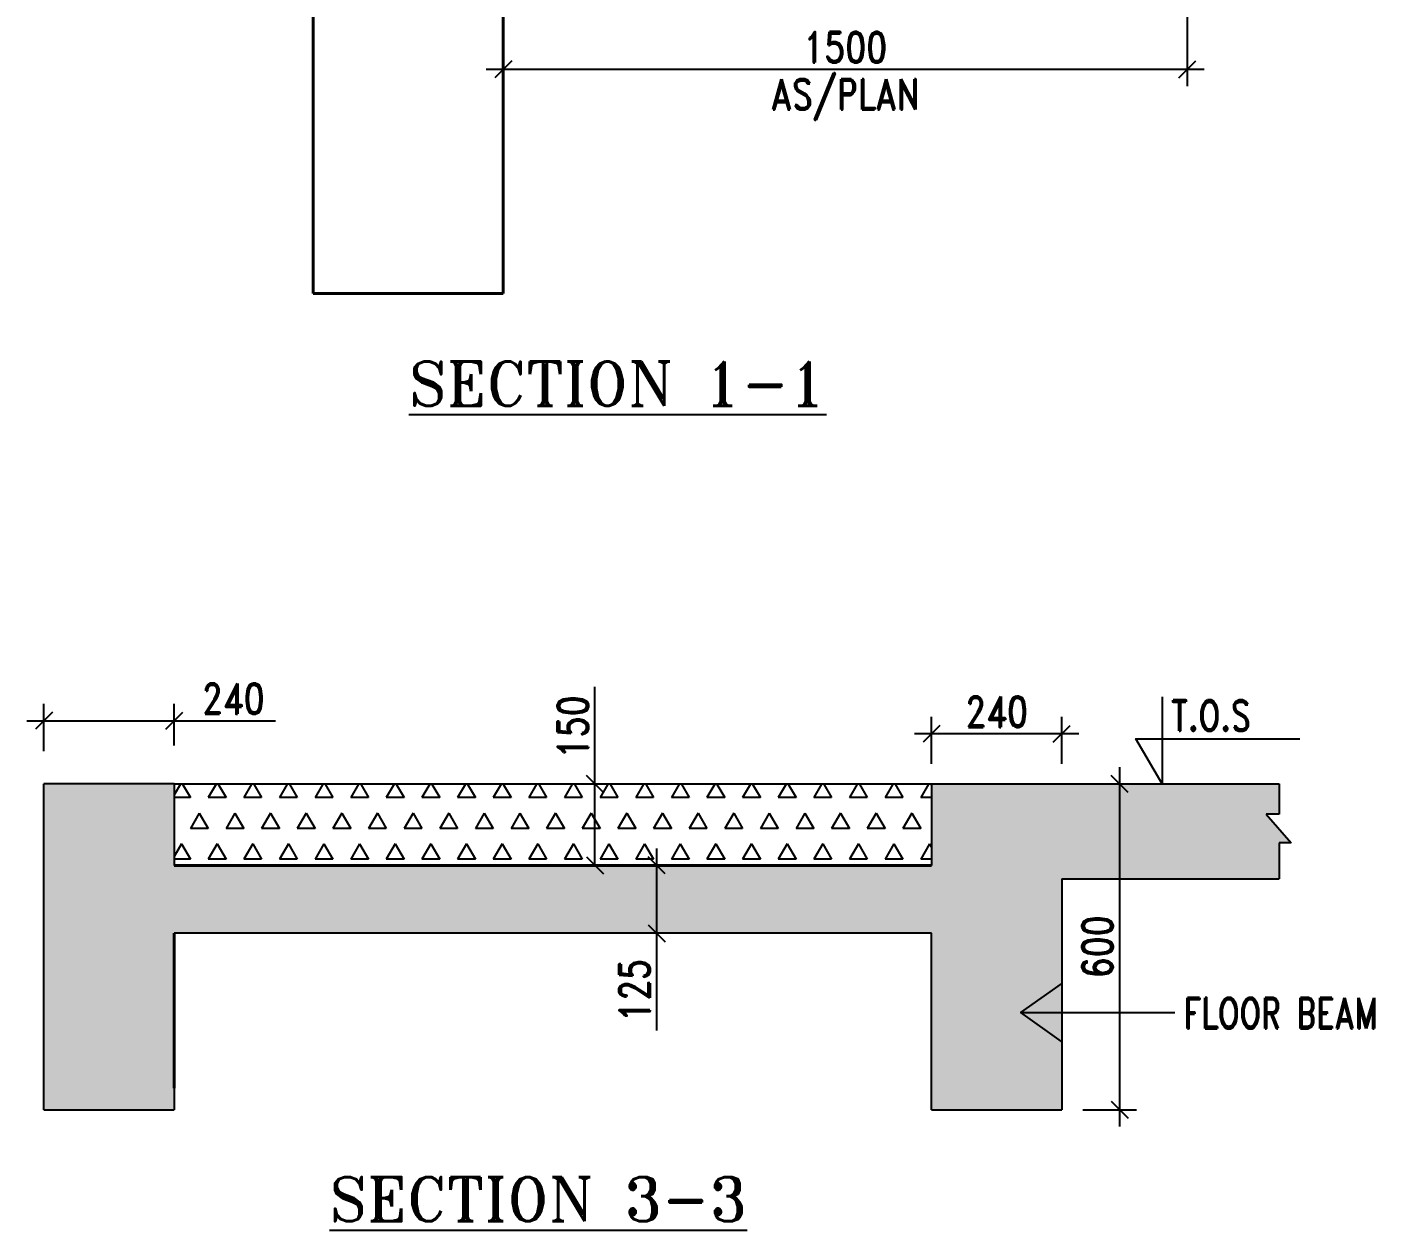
# Model space of a CAD drawing. Header units: millimetres. Extents: x 2061841 to 105821645, y -77612 to 48520811.
# Drawn here: x 105748726 to 105758652, y 48443753 to 48452619 of the extents above; entities that cross this region are included whole.
import ezdxf

# ---------------------------------------------------------------- set-up
doc = ezdxf.new("R2010")
doc.units = ezdxf.units.MM
doc.header["$LTSCALE"] = 10
doc.header["$MEASUREMENT"] = 0
doc.linetypes.add('E21yeHUG$0$0', pattern=[0])
doc.linetypes.add('HIDDEN', pattern=[0.375, 0.25, -0.125])
doc.layers.add('DMA-slab', color=4, linetype='Continuous', lineweight=40)
doc.layers.add('TEXT', color=2, linetype='Continuous', lineweight=25)
for name, color, linetype in [('S-BEAM', 4, 'Continuous'), ('S-BEAM-1', 4, 'Continuous'), ('S-COL.NO', 1, 'Continuous'), ('S-DIM', 7, 'Continuous'), ('S-OPENING', 6, 'Continuous'), ('S-SHADED', 252, 'Continuous'), ('S-Sunk', 8, 'Continuous')]:
    doc.layers.add(name, color=color, linetype=linetype)
doc.styles.add('200', font='romand.shx', dxfattribs={"width": 0.8, "height": 225})
doc.styles.add('RD', font='romand.shx', dxfattribs={"width": 0.9, "height": 225})
doc.styles.add('RT', font='romant.shx', dxfattribs={"height": 250})
doc.styles.add('Text 100', font='romans.shx', dxfattribs={"width": 0.7, "height": 100})
doc.dimstyles.new('GR1', dxfattribs={"dimtxt": 225, "dimasz": 125, "dimexe": 125, "dimexo": 100, "dimgap": 50, "dimtad": 1, "dimdec": 0, "dimzin": 3, "dimdsep": 46, "dimtxsty": '200', "dimblk1": 'OBLIQUE', "dimblk2": 'OBLIQUE', "dimsah": 1, "dimcen": 0.0625, "dimdle": 125, "dimclrd": 3, "dimclre": 3, "dimclrt": 2, "dimadec": 0, "dimazin": 0, "dimtfac": 1, "dimtdec": 0, "dimtix": 1, "dimtmove": 0, "dimatfit": 3, "dimfxl": 1, "dimtolj": 1, "dimtzin": 0, "dimarcsym": 0})
doc.dimstyles.new('SCALE 100', dxfattribs={"dimtxt": 100, "dimasz": 75, "dimexe": 50, "dimexo": 50, "dimgap": 40, "dimtad": 1, "dimdec": 0, "dimzin": 1, "dimdsep": 46, "dimtxsty": 'Text 100', "dimblk": 'OBLIQUE', "dimcen": 1, "dimclrd": 3, "dimclre": 3, "dimclrt": 2, "dimadec": 0, "dimazin": 0, "dimtfac": 1, "dimtdec": 0, "dimtofl": 0, "dimtmove": 1, "dimatfit": 3, "dimldrblk": 'OPEN90', "dimfxl": 1, "dimtolj": 1, "dimtzin": 0, "dimarcsym": 0})

# ---------------------------------------------------------------- blocks, each defined once
blk = doc.blocks.new('_Oblique')
at = {"color": 0, "linetype": 'ByBlock', "lineweight": -2}
blk.add_line((-0.5, -0.5), (0.5, 0.5), dxfattribs=at)
blk = doc.blocks.new('*D1063')
at = {"layer": 'Defpoints', "color": 0, "linetype": 'E21yeHUG$0$0', "transparency": 16777216}
for p in [(102994275.1, 48550869.9, -243658), (102989235.1, 48550582.2), (102994275.1, 48550321.6)]:
    blk.add_point(p, dxfattribs=at)
at = {"layer": 'S-DIM', "color": 3, "lineweight": -2, "transparency": 16777216}
for p, q in [((102994275.1, 48550769.9), (102994275.1, 48550196.6)), ((102989235.1, 48550482.2), (102989235.1, 48550196.6))]:
    blk.add_line(p, q, dxfattribs=at)
at = {"layer": 'S-DIM', "color": 3, "linetype": 'E21yeHUG$0$0', "lineweight": -2, "transparency": 16777216}
blk.add_line((102989110.1, 48550321.6), (102994400.1, 48550321.6), dxfattribs=at)
at = {"layer": 'S-DIM', "color": 3, "linetype": 'E21yeHUG$0$0', "lineweight": -2, "transparency": 16777216, "xscale": 125, "yscale": 125, "zscale": 125, "rotation": 180}
blk.add_blockref('_Oblique', (102989235.1, 48550321.6), dxfattribs=at)
at = {"layer": 'S-DIM', "color": 3, "linetype": 'E21yeHUG$0$0', "lineweight": -2, "transparency": 16777216, "xscale": 125, "yscale": 125, "zscale": 125}
blk.add_blockref('_Oblique', (102994275.1, 48550321.6), dxfattribs=at)
at = {"layer": 'S-DIM', "color": 2, "linetype": 'E21yeHUG$0$0', "transparency": 16777216, "char_height": 225, "attachment_point": 5, "style": '200'}
for s, insert in [('\\A1;1500\\P', (102991755.1, 48550484.1)), ('\\A1;AS/PLAN   ', (102991755.1, 48550100.1))]:
    blk.add_mtext(s, dxfattribs=dict(at, insert=insert))
blk = doc.blocks.new('*D1065')
at = {"layer": 'Defpoints', "color": 0, "linetype": 'E21yeHUG$0$0', "transparency": 16777216}
for p in [(102986810.3, 48545520.9), (102986810.3, 48545237.6), (102985850.3, 48545197.9)]:
    blk.add_point(p, dxfattribs=at)
at = {"layer": 'S-DIM', "color": 3, "lineweight": -2, "transparency": 16777216}
for p, q in [((102985850.3, 48545297.9), (102985850.3, 48545645.9)), ((102986810.3, 48545337.6), (102986810.3, 48545645.9))]:
    blk.add_line(p, q, dxfattribs=at)
at = {"layer": 'S-DIM', "color": 3, "linetype": 'E21yeHUG$0$0', "lineweight": -2, "transparency": 16777216}
for p, q in [((102985725.3, 48545520.9), (102986810.3, 48545520.9)), ((102986810.3, 48545520.9), (102987556, 48545520.9))]:
    blk.add_line(p, q, dxfattribs=at)
at = {"layer": 'S-DIM', "color": 3, "linetype": 'E21yeHUG$0$0', "lineweight": -2, "transparency": 16777216, "xscale": 125, "yscale": 125, "zscale": 125, "rotation": 180}
blk.add_blockref('_Oblique', (102985850.3, 48545520.9), dxfattribs=at)
at = {"layer": 'S-DIM', "color": 3, "linetype": 'E21yeHUG$0$0', "lineweight": -2, "transparency": 16777216, "xscale": 125, "yscale": 125, "zscale": 125}
blk.add_blockref('_Oblique', (102986810.3, 48545520.9), dxfattribs=at)
at = {"layer": 'S-DIM', "color": 2, "linetype": 'E21yeHUG$0$0', "transparency": 16777216, "insert": (102987245.6, 48545683.4), "char_height": 225, "attachment_point": 5, "style": '200'}
blk.add_mtext('\\A1;240', dxfattribs=at)
blk = doc.blocks.new('*D1066')
at = {"layer": 'Defpoints', "color": 0, "linetype": 'E21yeHUG$0$0', "transparency": 16777216}
for p in [(102993725.3, 48545055), (102993404.4, 48542655), (102993776, 48542655)]:
    blk.add_point(p, dxfattribs=at)
at = {"layer": 'S-DIM', "color": 3, "linetype": 'E21yeHUG$0$0', "lineweight": -2, "transparency": 16777216}
blk.add_line((102993776, 48545180), (102993776, 48542530), dxfattribs=at)
at = {"layer": 'S-DIM', "color": 3, "lineweight": -2, "transparency": 16777216}
for p, q in [((102993825.3, 48545055), (102993901, 48545055)), ((102993504.4, 48542655), (102993901, 48542655))]:
    blk.add_line(p, q, dxfattribs=at)
at = {"layer": 'S-DIM', "color": 3, "linetype": 'E21yeHUG$0$0', "lineweight": -2, "transparency": 16777216, "xscale": 125, "yscale": 125, "zscale": 125}
for p, rotation in [((102993776, 48545055), 90), ((102993776, 48542655), 270)]:
    blk.add_blockref('_Oblique', p, dxfattribs=dict(at, rotation=rotation))
at = {"layer": 'S-DIM', "color": 2, "linetype": 'E21yeHUG$0$0', "transparency": 16777216, "insert": (102993613.5, 48543855), "char_height": 225, "attachment_point": 5, "rotation": 90, "style": '200'}
blk.add_mtext('\\A1;600', dxfattribs=at)
blk = doc.blocks.new('*D1067')
at = {"layer": 'Defpoints', "color": 0, "linetype": 'E21yeHUG$0$0', "transparency": 16777216}
for p in [(102992390.3, 48545424.7), (102992390.3, 48545103.2), (102993350.3, 48545103.2)]:
    blk.add_point(p, dxfattribs=at)
at = {"layer": 'S-DIM', "color": 3, "lineweight": -2, "transparency": 16777216}
for p, q in [((102992390.3, 48545203.2), (102992390.3, 48545549.7)), ((102993350.3, 48545203.2), (102993350.3, 48545549.7))]:
    blk.add_line(p, q, dxfattribs=at)
at = {"layer": 'S-DIM', "color": 3, "linetype": 'E21yeHUG$0$0', "lineweight": -2, "transparency": 16777216}
blk.add_line((102993475.3, 48545424.7), (102992265.3, 48545424.7), dxfattribs=at)
at = {"layer": 'S-DIM', "color": 3, "linetype": 'E21yeHUG$0$0', "lineweight": -2, "transparency": 16777216, "xscale": 125, "yscale": 125, "zscale": 125, "rotation": 180}
blk.add_blockref('_Oblique', (102992390.3, 48545424.7), dxfattribs=at)
at = {"layer": 'S-DIM', "color": 3, "linetype": 'E21yeHUG$0$0', "lineweight": -2, "transparency": 16777216, "xscale": 125, "yscale": 125, "zscale": 125}
blk.add_blockref('_Oblique', (102993350.3, 48545424.7), dxfattribs=at)
at = {"layer": 'S-DIM', "color": 2, "linetype": 'E21yeHUG$0$0', "transparency": 16777216, "insert": (102992870.3, 48545587.2), "char_height": 225, "attachment_point": 5, "style": '200'}
blk.add_mtext('\\A1;240', dxfattribs=at)
blk = doc.blocks.new('*D1068')
at = {"layer": 'Defpoints', "color": 0, "linetype": 'E21yeHUG$0$0', "transparency": 16777216}
for p in [(102989674.3, 48545055), (102989674.3, 48544455), (102989910.4, 48544455)]:
    blk.add_point(p, dxfattribs=at)
at = {"layer": 'S-DIM', "color": 3, "linetype": 'E21yeHUG$0$0', "lineweight": -2, "transparency": 16777216}
for p, q in [((102989910.4, 48545055), (102989910.4, 48545771.8)), ((102989910.4, 48544455), (102989910.4, 48545180))]:
    blk.add_line(p, q, dxfattribs=at)
at = {"layer": 'S-DIM', "color": 3, "lineweight": -2, "transparency": 16777216}
for p, q in [((102989774.3, 48545055), (102990035.4, 48545055)), ((102989774.3, 48544455), (102990035.4, 48544455))]:
    blk.add_line(p, q, dxfattribs=at)
at = {"layer": 'S-DIM', "color": 3, "linetype": 'E21yeHUG$0$0', "lineweight": -2, "transparency": 16777216, "xscale": 125, "yscale": 125, "zscale": 125}
for p, rotation in [((102989910.4, 48545055), 90), ((102989910.4, 48544455), 270)]:
    blk.add_blockref('_Oblique', p, dxfattribs=dict(at, rotation=rotation))
at = {"layer": 'S-DIM', "color": 2, "linetype": 'E21yeHUG$0$0', "transparency": 16777216, "insert": (102989747.9, 48545475.9), "char_height": 225, "attachment_point": 5, "rotation": 90, "style": '200'}
blk.add_mtext('\\A1;150', dxfattribs=at)
blk = doc.blocks.new('*D1069')
at = {"layer": 'Defpoints', "color": 0, "linetype": 'E21yeHUG$0$0', "transparency": 16777216}
for p in [(102990678.3, 48544455), (102990364.8, 48543955), (102990678.3, 48543955)]:
    blk.add_point(p, dxfattribs=at)
at = {"layer": 'S-DIM', "color": 3, "linetype": 'E21yeHUG$0$0', "lineweight": -2, "transparency": 16777216}
for p, q in [((102990364.8, 48544580), (102990364.8, 48543955)), ((102990364.8, 48543955), (102990364.8, 48543238.2))]:
    blk.add_line(p, q, dxfattribs=at)
at = {"layer": 'S-DIM', "color": 3, "lineweight": -2, "transparency": 16777216}
for p, q in [((102990578.3, 48544455), (102990239.8, 48544455)), ((102990578.3, 48543955), (102990239.8, 48543955))]:
    blk.add_line(p, q, dxfattribs=at)
at = {"layer": 'S-DIM', "color": 3, "linetype": 'E21yeHUG$0$0', "lineweight": -2, "transparency": 16777216, "xscale": 125, "yscale": 125, "zscale": 125}
for p, rotation in [((102990364.8, 48544455), 90), ((102990364.8, 48543955), 270)]:
    blk.add_blockref('_Oblique', p, dxfattribs=dict(at, rotation=rotation))
at = {"layer": 'S-DIM', "color": 2, "linetype": 'E21yeHUG$0$0', "transparency": 16777216, "insert": (102990202.3, 48543534.1), "char_height": 225, "attachment_point": 5, "rotation": 90, "style": '200'}
blk.add_mtext('\\A1;125', dxfattribs=at)
blk = doc.blocks.new('TOWER-A TYPICAL FLOOR FRAMING PLAN N')
at = {"layer": 'S-SHADED'}
h = blk.add_hatch(color=256, dxfattribs=at)
h.dxf.hatch_style = 1
h.paths.add_polyline_path([(102993754.7, 48551469.9), (102989235.1, 48551469.9), (102989235.1, 48551669.8), (102986863.9, 48551669.8), (102986863.9, 48551464.2), (102986959.2, 48551464.2), (102986775.8, 48551322.5), (102986865.1, 48551322.5), (102986865.1, 48550969.8), (102987835.1, 48550969.8), (102987835.1, 48548669.8), (102989235.1, 48548669.8), (102989235.1, 48550869.9), (102994135.1, 48550869.9), (102994135.1, 48550909.9), (102994175.1, 48550909.9), (102994175.1, 48550869.9), (102994275.1, 48550869.9), (102994275.1, 48552569.8), (102994215.1, 48552629.8), (102993735.1, 48552629.8), (102993675.1, 48552569.8), (102993675.1, 48552089.2), (102993754.7, 48552089.2), (102993754.7, 48551469.9)])
h.paths.add_polyline_path([(102993675.1, 48552089.2), (102993675.1, 48552569.8), (102993735.1, 48552629.8), (102994215.1, 48552629.8), (102994275.1, 48552569.8), (102994275.1, 48550869.9), (102994175.1, 48550869.9), (102994175.1, 48550909.9), (102994135.1, 48550909.9), (102994135.1, 48550869.9), (102989235.1, 48550869.9), (102989235.1, 48548669.8), (102987835.1, 48548669.8), (102987835.1, 48550969.8), (102986865.1, 48550969.8), (102986865.1, 48551322.5), (102986775.8, 48551322.5), (102986959.2, 48551464.2), (102986863.9, 48551464.2), (102986863.9, 48551469.9), (102993754.7, 48551469.9), (102993754.7, 48552089.2), (102993675.1, 48552089.2)])
h = blk.add_hatch(color=256, dxfattribs=at)
h.dxf.hatch_style = 1
h.paths.add_polyline_path([(102992390.3, 48544455), (102986810.3, 48544455), (102986810.3, 48545055), (102985850.3, 48545055), (102985850.3, 48542655), (102986810.3, 48542655), (102986810.3, 48543955), (102992390.3, 48543955), (102992390.3, 48542655), (102993350.3, 48542655), (102993350.3, 48544355), (102994950.9, 48544355), (102994950.9, 48544621), (102995040.3, 48544621), (102994856.9, 48544832.4), (102994952.1, 48544832.4), (102994952.1, 48545055), (102992390.3, 48545055), (102992390.3, 48544455)])
at = {"layer": 'S-Sunk'}
h = blk.add_hatch(dxfattribs=at)
h.set_pattern_fill('TRIANG', color=256, scale=700, angle=180)
h.set_pattern_definition([(240, (102656301.63, 48683478.4), (131.25, -227.33167), [131.25, -131.25]), (300, (102656301.63, 48683478.4), (262.5, -1e-07), [131.25, -131.25]), (180, (102656367.25, 48683364.72), (-131.25, -227.33167), [131.25, -131.25])])
h.paths.add_polyline_path([(102986810.3, 48545054.4), (102986810.3, 48544455), (102992390.3, 48544455), (102992390.3, 48545054.4)])
at = {"layer": 'DMA-slab'}
for p, q in [((102987835.1, 48550969.8), (102987835.1, 48548669.8)), ((102989235.1, 48550869.9), (102989235.1, 48548669.8)), ((102987835.1, 48548669.8), (102989235.1, 48548669.8)), ((102986810.3, 48544455), (102992390.3, 48544455)), ((102986810.3, 48543955), (102986810.3, 48542812.4))]:
    blk.add_line(p, q, dxfattribs=at)
at = {"layer": 'S-BEAM', "color": 6, "linetype": 'HIDDEN'}
blk.add_line((102986810.3, 48545055), (102992390.3, 48545055), dxfattribs=at)
at = {"layer": 'S-BEAM-1'}
for p, q in [((102985850.3, 48542655), (102985850.3, 48545055)), ((102986810.3, 48545055), (102985850.3, 48545055)), ((102986810.3, 48545055), (102986810.3, 48544455)), ((102992390.3, 48545055), (102992390.3, 48544455)), ((102992390.3, 48545055), (102994952.1, 48545055)), ((102994952.1, 48545055), (102994952.1, 48544832.4)), ((102994952.1, 48544832.4), (102994856.9, 48544832.4)), ((102994856.9, 48544832.4), (102995040.3, 48544621)), ((102995040.3, 48544621), (102994950.9, 48544621)), ((102994950.9, 48544621), (102994950.9, 48544355)), ((102993350.3, 48544355), (102994950.9, 48544355)), ((102993350.3, 48544355), (102993350.3, 48542655)), ((102992390.3, 48543955), (102986810.3, 48543955)), ((102986810.3, 48543955), (102986810.3, 48542655)), ((102992390.3, 48542655), (102992390.3, 48543955)), ((102985850.3, 48542655), (102986810.3, 48542655)), ((102992390.3, 48542655), (102993350.3, 48542655))]:
    blk.add_line(p, q, dxfattribs=at)
at = {"layer": 'S-BEAM-1', "color": 1, "ltscale": 0.1}
blk.add_lwpolyline([(102994089, 48545698.2), (102994089, 48545055), (102993895, 48545387.8), (102995103.3, 48545387.8)], dxfattribs=at)
at = {"layer": 'S-COL.NO', "style": 'RT'}
for s, p in [('%%USECTION 1-1', (102988539.5, 48547842.5)), ('%%USECTION 3-3', (102987953.9, 48541832.9))]:
    blk.add_text(s, height=325, dxfattribs=at).set_placement(p)
at = {"layer": 'TEXT', "color": 2, "style": 'RD', "width": 0.75}
for s, p in [('T.O.S', (102994156.5, 48545447)), ('FLOOR BEAM', (102994248.3, 48543254.2))]:
    blk.add_text(s, height=225, dxfattribs=at).set_placement(p)
at = {"layer": 'S-DIM', "linetype": 'E21yeHUG$0$0'}
dim = blk.add_linear_dim(base=(102994275.1, 48550321.6), p1=(102989235.1, 48550582.2), p2=(102994275.1, 48550869.9, -243658), text='1500\\P\\XAS/PLAN   ', dimstyle='GR1', override={"dimlfac": 0.25, "dimtxsty": '200', "dimfxl": 125}, dxfattribs=at)
dim.commit()
dim.dimension.update_dxf_attribs({"geometry": '*D1063', "text_midpoint": (102991755.1, 48550321.6)})
for base, p1, p2, angle, picture, middle in [((102986810.3, 48545520.9), (102985850.3, 48545197.9), (102986810.3, 48545237.6), 180, '*D1065', (102987245.6, 48545520.9)), ((102989910.4, 48544455), (102989674.3, 48545055), (102989674.3, 48544455), 90, '*D1068', (102989910.4, 48545475.9)), ((102990364.8, 48543955), (102990678.3, 48544455), (102990678.3, 48543955), 90, '*D1069', (102990364.8, 48543534.1))]:
    dim = blk.add_linear_dim(base=base, p1=p1, p2=p2, angle=angle, dimstyle='GR1', override={"dimlfac": 0.25, "dimfxl": 125}, dxfattribs=at)
    dim.commit()
    dim.dimension.update_dxf_attribs({"geometry": picture, "text_midpoint": middle, "dimtype": 128})
dim = blk.add_linear_dim(base=(102992390.3, 48545424.7), p1=(102993350.3, 48545103.2), p2=(102992390.3, 48545103.2), dimstyle='GR1', override={"dimlfac": 0.25, "dimfxl": 125}, dxfattribs=at)
dim.commit()
dim.dimension.update_dxf_attribs({"geometry": '*D1067', "text_midpoint": (102992870.3, 48545587.2)})
dim = blk.add_linear_dim(base=(102993776, 48542655), p1=(102993725.3, 48545055), p2=(102993404.4, 48542655), angle=90, dimstyle='GR1', override={"dimlfac": 0.25, "dimfxl": 125}, dxfattribs=at)
dim.commit()
dim.dimension.update_dxf_attribs({"geometry": '*D1066', "text_midpoint": (102993613.5, 48543855)})
at = {"layer": 'S-DIM'}
blk.add_leader([(102993048.4, 48543370), (102994182.3, 48543370)], dimstyle='SCALE 100', override={"dimasz": 300}, dxfattribs=at)

msp = doc.modelspace()

# ---------------------------------------------------------------- block references
at = {"layer": 'S-OPENING'}
msp.add_blockref('TOWER-A TYPICAL FLOOR FRAMING PLAN N', (2763000.3, -98014.7), dxfattribs=at)

doc.saveas('drawing.dxf')
